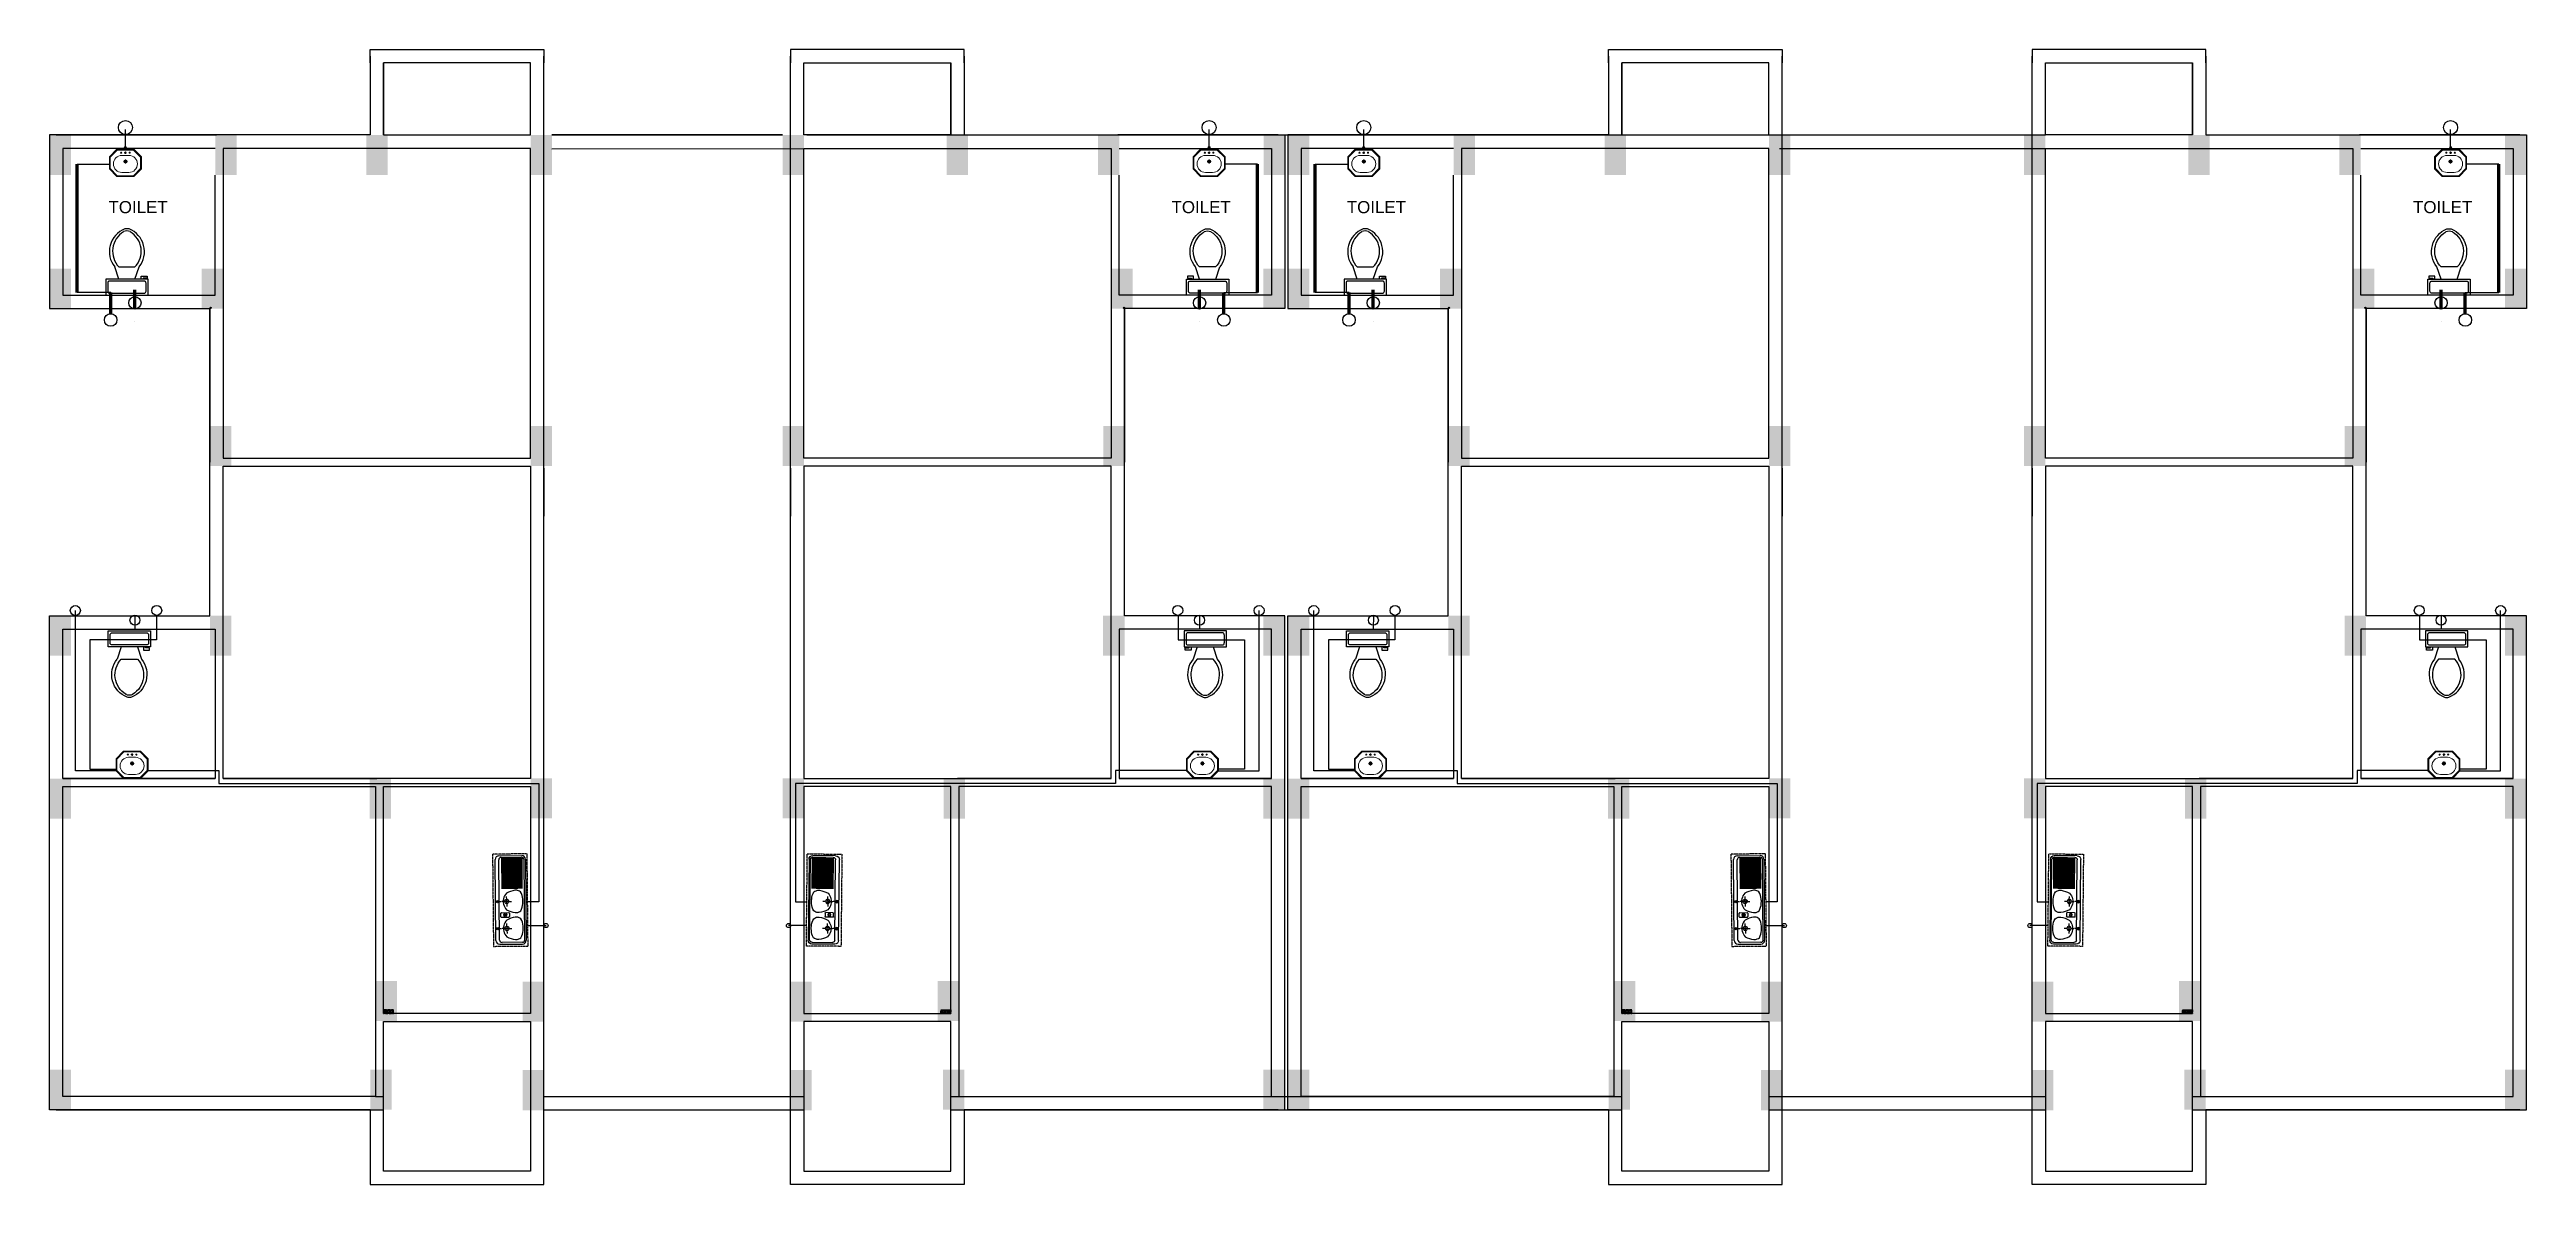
# Model space of a CAD drawing. Header units: millimetres. Extents: x -13926 to 32427, y -3579 to 17671.
import ezdxf

# ---------------------------------------------------------------- set-up
doc = ezdxf.new("R2010")
doc.units = ezdxf.units.MM
doc.linetypes.add('AI9-LType1', pattern=[0.879429, 0.586286, -0.293143])
for name, color, linetype in [('Beam', 6, 'Continuous'), ('text', 1, 'Continuous'), ('TOILET SAMBLE', 181, 'Continuous')]:
    doc.layers.add(name, color=color, linetype=linetype)
doc.styles.get("Standard").update_dxf_attribs({"font": 'arial.ttf'})

# ---------------------------------------------------------------- blocks, each defined once
blk = doc.blocks.new('Toilet - top')
for p, q in [((-10, -8.5), (-8, -8.5)), ((-10, -9.5), (-10, -8.5)), ((-7, -9.5), (-10, -9.5)), ((-8, -8.5), (-8, -8)), ((-7, -8), (-7, -9.5)), ((-4, -8), (-6, -14)), ((4, -8), (6, -14)), ((9.5, -6), (9.5, -2)), ((4, -14), (-4, -14))]:
    blk.add_line(p, q)
blk.add_lwpolyline([(10.5, -8), (10.5, 0), (-10.5, 0), (-10.5, -8)], close=True)
for points in [[(-9.5, -2), (-9.5, -6)], [(8.5, -1), (-8.5, -1)], [(-8.5, -7), (8.5, -7)]]:
    blk.add_lwpolyline(points)
for centre, radius, start, end in [((-8.6, -1.9), 0.884, 81.8699, 188.1301), ((-8.6, -6.1), 0.884, 171.8699, 278.1301), ((8.6, -1.9), 0.884, 351.8699, 98.1301), ((8.6, -6.1), 0.884, 261.8699, 8.1301), ((3.5, -21.6), 12.2, 141.4691, 247.9714), ((4.2, -21.8), 11.3, 136.3677, 238.9468), ((-3.5, -21.6), 12.2, 292.0284, 38.5307), ((-4.2, -21.8), 11.3, 301.053, 43.6321), ((0, -27.9), 4, 245.7318, 294.2682), ((0, -29), 4, 254.8605, 285.1395)]:
    blk.add_arc(centre, radius, start, end)
blk = doc.blocks.new('OPERA  600x510x850 ( врезная)')
at = {"lineweight": 13}
for p, q in [((-313, 15), (-453, -128)), ((-307, 0), (-439, -135)), ((-313, 15), (7, 15)), ((-307, 0), (0, 0)), ((0, 0), (132, -135)), ((7, 15), (147, -128)), ((-453, -353), (-453, -128)), ((-453, -240), (-453, -128)), ((-453, -353), (-313, -495)), ((-439, -244), (-439, -135)), ((-439, -346), (-439, -135)), ((-439, -346), (-306, -481)), ((0, -481), (132, -346)), ((7, -495), (147, -353)), ((132, -135), (132, -346)), ((147, -128), (147, -353)), ((7, -495), (-313, -495)), ((0, -481), (-306, -481))]:
    blk.add_line(p, q, dxfattribs=at)
at = {"lineweight": 5}
for p, q in [((-248, -50), (-220, -50)), ((-233, -36), (-233, -63)), ((-88, -101), (-219, -101)), ((-88, -421), (-219, -421)), ((-190, -215), (-115, -215)), ((-175, -50), (-132, -50)), ((-153, -32), (-153, -69)), ((-153, -178), (-153, -251)), ((-90, -50), (-59, -50)), ((-73, -37), (-73, -64))]:
    blk.add_line(p, q, dxfattribs=at)
for centre, radius in [((-233, -50), 10), ((-153, -215), 30), ((-153, -50), 15), ((-73, -50), 10)]:
    blk.add_circle(centre, radius, dxfattribs=at)
at = {"lineweight": 13}
blk.add_circle((-153, -215), 25, dxfattribs=at)
at = {"lineweight": 5}
for centre, start, end in [((-219, -261), 90, 270), ((-88, -261), 270, 90)]:
    blk.add_arc(centre, 160, start, end, dxfattribs=at)
blk = doc.blocks.new('20')
at = {"color": 0, "linetype": 'AI9-LType1'}
for p, q in [((3814.6, 13586.9), (3814.6, 13516.5)), ((4002.2, 13586.9), (3814.6, 13586.9)), ((4002.2, 13516.5), (4002.2, 13586.9)), ((3814.6, 13516.5), (4002.2, 13516.5))]:
    blk.add_line(p, q, dxfattribs=at)
at = {"color": 0}
for p, q in [((3817.9, 13529.2), (3817.9, 13575.7)), ((3821.4, 13534), (3821.4, 13575.5)), ((3885.3, 13574.4), (3822.7, 13574.5)), ((3885.3, 13572.5), (3822.7, 13572.6)), ((3885.3, 13570.6), (3822.7, 13570.7)), ((3885.3, 13568.7), (3822.7, 13568.8)), ((3885.3, 13566.8), (3822.7, 13566.9)), ((3885.3, 13564.9), (3822.7, 13565)), ((3885.3, 13563), (3822.7, 13563.1)), ((3885.3, 13561.1), (3822.7, 13561.2)), ((3885.3, 13559.2), (3822.7, 13559.3)), ((3885.3, 13557.3), (3822.7, 13557.4)), ((3885.3, 13555.4), (3822.7, 13555.5)), ((3885.3, 13576.3), (3823.6, 13576.4)), ((3825.5, 13583.3), (3990.4, 13583.3)), ((3989.5, 13580.4), (3826.3, 13580.4)), ((3911.1, 13548.6), (3911.1, 13554.3)), ((3966, 13548.6), (3966, 13554.3)), ((3994.4, 13575.5), (3994.4, 13534)), ((3998, 13529.2), (3998, 13575.7)), ((3885.3, 13553.5), (3822.7, 13553.6)), ((3885.3, 13551.6), (3822.7, 13551.7)), ((3885.3, 13549.7), (3822.7, 13549.8)), ((3885.3, 13547.8), (3822.7, 13547.9)), ((3885.3, 13545.9), (3822.7, 13546)), ((3885.3, 13544), (3822.7, 13544.1)), ((3885.3, 13542.1), (3822.7, 13542.2)), ((3885.3, 13540.2), (3822.7, 13540.3)), ((3885.3, 13538.3), (3822.7, 13538.4)), ((3885.3, 13536.4), (3822.7, 13536.4)), ((3822.7, 13534.5), (3885.3, 13534.4)), ((3990.4, 13521.6), (3825.5, 13521.6)), ((3989.5, 13529.1), (3826.3, 13529.1)), ((3906.8, 13544.3), (3901.1, 13544.3)), ((3911.1, 13540), (3911.1, 13534.3)), ((3911.1, 13522.2), (3911.1, 13533.2)), ((3915.4, 13544.3), (3921.1, 13544.3)), ((3933.9, 13533.5), (3933.9, 13548.3)), ((3935.1, 13549.5), (3942, 13549.5)), ((3942, 13532.3), (3935.1, 13532.3)), ((3943.2, 13533.5), (3943.2, 13548.3)), ((3961.7, 13544.3), (3956, 13544.3)), ((3966, 13540), (3966, 13534.3)), ((3966, 13522.2), (3966, 13533.2)), ((3970.3, 13544.3), (3976, 13544.3))]:
    blk.add_line(p, q, dxfattribs=at)
for centre, radius in [((3911.1, 13544.3), 4.3), ((3911.1, 13525.7), 2.42), ((3911.1, 13544.3), 1.72), ((3938.6, 13541), 3.11), ((3938.6, 13541), 1.99), ((3966, 13544.3), 4.3), ((3966, 13525.7), 2.42), ((3966, 13544.3), 1.72)]:
    blk.add_circle(centre, radius, dxfattribs=at)
for points in [[(3825.5, 13583.3), (3821.3, 13583.3), (3817.9, 13579.9), (3817.9, 13575.7)], [(3826.3, 13580.4), (3823.6, 13580.4), (3821.4, 13578.2), (3821.4, 13575.5)], [(3889.4, 13568.3), (3888.4, 13566.1), (3888.2, 13563.7), (3888.6, 13561.4)], [(3888.6, 13561.4), (3889.4, 13555.3), (3891.3, 13549.4), (3894.3, 13544)], [(3892, 13572.6), (3890.8, 13571.4), (3889.9, 13569.9), (3889.4, 13568.3)], [(3906.7, 13577.1), (3901.5, 13576.9), (3896.4, 13575.4), (3892, 13572.6)], [(3908.4, 13577.3), (3907.8, 13577.2), (3907.3, 13577.1), (3906.7, 13576.9)], [(3915.7, 13577.1), (3913.2, 13577.5), (3910.8, 13577.6), (3908.4, 13577.3)], [(3930.4, 13572.6), (3925.9, 13575.4), (3920.9, 13576.9), (3915.7, 13577.1)], [(3928, 13544), (3931, 13549.4), (3932.9, 13555.3), (3933.7, 13561.4)], [(3933, 13568.3), (3932.5, 13569.9), (3931.6, 13571.4), (3930.4, 13572.6)], [(3933.7, 13561.4), (3934.2, 13563.7), (3933.9, 13566.1), (3933, 13568.3)], [(3944.1, 13568.3), (3943.2, 13566.1), (3942.9, 13563.7), (3943.4, 13561.4)], [(3943.4, 13561.4), (3944.1, 13555.3), (3946.1, 13549.4), (3949, 13544)], [(3946.7, 13572.6), (3945.5, 13571.4), (3944.6, 13569.9), (3944.1, 13568.3)], [(3961.4, 13577.1), (3956.2, 13576.9), (3951.1, 13575.4), (3946.7, 13572.6)], [(3968.7, 13577.3), (3966.3, 13577.6), (3963.8, 13577.5), (3961.4, 13577.1)], [(3970.4, 13576.9), (3969.8, 13577.1), (3969.3, 13577.2), (3968.7, 13577.3)], [(3985.1, 13572.6), (3980.7, 13575.4), (3975.6, 13576.9), (3970.4, 13577.1)], [(3982.8, 13544), (3985.8, 13549.4), (3987.7, 13555.3), (3988.5, 13561.4)], [(3987.7, 13568.3), (3987.2, 13569.9), (3986.3, 13571.4), (3985.1, 13572.6)], [(3988.5, 13561.4), (3988.9, 13563.7), (3988.7, 13566.1), (3987.7, 13568.3)], [(3994.4, 13575.5), (3994.4, 13578.2), (3992.2, 13580.4), (3989.5, 13580.4)], [(3998, 13575.7), (3998, 13579.9), (3994.6, 13583.3), (3990.4, 13583.3)], [(3817.9, 13529.2), (3817.9, 13525), (3821.3, 13521.6), (3825.5, 13521.6)], [(3821.4, 13534), (3821.4, 13531.3), (3823.6, 13529.1), (3826.3, 13529.1)], [(3894.3, 13544), (3897.4, 13541), (3901.3, 13538.9), (3905.5, 13537.8)], [(3905.5, 13537.8), (3909.2, 13536.7), (3913.1, 13536.7), (3916.8, 13537.8)], [(3916.8, 13537.8), (3921.1, 13538.9), (3924.9, 13541), (3928, 13544)], [(3935.1, 13549.5), (3934.4, 13549.5), (3933.9, 13549), (3933.9, 13548.3)], [(3933.9, 13533.5), (3933.9, 13532.8), (3934.4, 13532.3), (3935.1, 13532.3)], [(3943.2, 13548.3), (3943.2, 13549), (3942.6, 13549.5), (3942, 13549.5)], [(3942, 13532.3), (3942.6, 13532.3), (3943.2, 13532.8), (3943.2, 13533.5)], [(3949, 13544), (3952.2, 13541), (3956, 13538.9), (3960.3, 13537.8)], [(3960.3, 13537.8), (3963.9, 13536.7), (3967.9, 13536.7), (3971.6, 13537.8)], [(3971.6, 13537.8), (3975.8, 13538.9), (3979.7, 13541), (3982.8, 13544)], [(3989.5, 13529.1), (3992.2, 13529.1), (3994.4, 13531.3), (3994.4, 13534)], [(3990.4, 13521.6), (3994.6, 13521.6), (3998, 13525), (3998, 13529.2)]]:
    blk.add_open_spline(points, degree=3, dxfattribs=at)

msp = doc.modelspace()

# ---------------------------------------------------------------- hatches: boundary and pattern name
at = {"layer": 'Beam', "true_color": 0xed1f24}
h = msp.add_hatch(color=240, dxfattribs=at)
h.dxf.hatch_style = 1
h.paths.add_polyline_path([(-13526, 16072), (-13926, 16072), (-13926, 15322), (-13526, 15322)])
h = msp.add_hatch(color=240, dxfattribs=at)
h.dxf.hatch_style = 1
h.paths.add_polyline_path([(-10426, 16072), (-10826, 16072), (-10826, 15322), (-10426, 15322)])
h = msp.add_hatch(color=240, dxfattribs=at)
h.dxf.hatch_style = 1
h.paths.add_polyline_path([(-7597, 16071), (-7997, 16071), (-7997, 15321), (-7597, 15321)])
h = msp.add_hatch(color=240, dxfattribs=at)
h.dxf.hatch_style = 1
h.paths.add_polyline_path([(-4525, 16072), (-4925, 16072), (-4925, 15322), (-4525, 15322)])
h = msp.add_hatch(color=240, dxfattribs=at)
h.dxf.hatch_style = 1
h.paths.add_polyline_path([(-208, 16072), (192, 16072), (192, 15322), (-208, 15322)])
h = msp.add_hatch(color=240, dxfattribs=at)
h.dxf.hatch_style = 1
h.paths.add_polyline_path([(2864, 16071), (3264, 16071), (3264, 15321), (2864, 15321)])
h = msp.add_hatch(color=240, dxfattribs=at)
h.dxf.hatch_style = 1
h.paths.add_polyline_path([(5694, 16072), (6094, 16072), (6094, 15322), (5694, 15322)])
h = msp.add_hatch(color=240, dxfattribs=at)
h.dxf.hatch_style = 1
h.paths.add_polyline_path([(8793, 16072), (9193, 16072), (9193, 15322), (8793, 15322)])
h = msp.add_hatch(color=240, dxfattribs=at)
h.dxf.hatch_style = 1
h.paths.add_polyline_path([(9649, 16072), (9249, 16072), (9249, 15322), (9649, 15322)])
h = msp.add_hatch(color=240, dxfattribs=at)
h.dxf.hatch_style = 1
h.paths.add_polyline_path([(12748, 16072), (12348, 16072), (12348, 15322), (12748, 15322)])
h = msp.add_hatch(color=240, dxfattribs=at)
h.dxf.hatch_style = 1
h.paths.add_polyline_path([(15578, 16071), (15178, 16071), (15178, 15321), (15578, 15321)])
h = msp.add_hatch(color=240, dxfattribs=at)
h.dxf.hatch_style = 1
h.paths.add_polyline_path([(18650, 16072), (18250, 16072), (18250, 15322), (18650, 15322)])
h = msp.add_hatch(color=240, dxfattribs=at)
h.dxf.hatch_style = 1
h.paths.add_polyline_path([(23026, 16072), (23426, 16072), (23426, 15322), (23026, 15322)])
h = msp.add_hatch(color=240, dxfattribs=at)
h.dxf.hatch_style = 1
h.paths.add_polyline_path([(26098, 16071), (26498, 16071), (26498, 15321), (26098, 15321)])
h = msp.add_hatch(color=240, dxfattribs=at)
h.dxf.hatch_style = 1
h.paths.add_polyline_path([(28927, 16072), (29327, 16072), (29327, 15322), (28927, 15322)])
h = msp.add_hatch(color=240, dxfattribs=at)
h.dxf.hatch_style = 1
h.paths.add_polyline_path([(32027, 16072), (32427, 16072), (32427, 15322), (32027, 15322)])
h = msp.add_hatch(color=240, dxfattribs=at)
h.dxf.hatch_style = 1
h.paths.add_polyline_path([(-13525, 13571), (-13925, 13571), (-13925, 12821), (-13525, 12821)])
h = msp.add_hatch(color=240, dxfattribs=at)
h.dxf.hatch_style = 1
h.paths.add_polyline_path([(-10678, 13571), (-11078, 13571), (-11078, 12821), (-10678, 12821)])
h = msp.add_hatch(color=240, dxfattribs=at)
h.dxf.hatch_style = 1
h.paths.add_polyline_path([(5945, 13571), (6345, 13571), (6345, 12821), (5945, 12821)])
h = msp.add_hatch(color=240, dxfattribs=at)
h.dxf.hatch_style = 1
h.paths.add_polyline_path([(8792, 13571), (9192, 13571), (9192, 12821), (8792, 12821)])
h = msp.add_hatch(color=240, dxfattribs=at)
h.dxf.hatch_style = 1
h.paths.add_polyline_path([(9650, 13571), (9250, 13571), (9250, 12821), (9650, 12821)])
h = msp.add_hatch(color=240, dxfattribs=at)
h.dxf.hatch_style = 1
h.paths.add_polyline_path([(12497, 13571), (12097, 13571), (12097, 12821), (12497, 12821)])
h = msp.add_hatch(color=240, dxfattribs=at)
h.dxf.hatch_style = 1
h.paths.add_polyline_path([(29179, 13571), (29579, 13571), (29579, 12821), (29179, 12821)])
h = msp.add_hatch(color=240, dxfattribs=at)
h.dxf.hatch_style = 1
h.paths.add_polyline_path([(32026, 13571), (32426, 13571), (32426, 12821), (32026, 12821)])
h = msp.add_hatch(color=240, dxfattribs=at)
h.dxf.hatch_style = 1
h.paths.add_polyline_path([(-10525, 10621), (-10925, 10621), (-10925, 9871), (-10525, 9871)])
h = msp.add_hatch(color=240, dxfattribs=at)
h.dxf.hatch_style = 1
h.paths.add_polyline_path([(-4525, 10621), (-4925, 10621), (-4925, 9871), (-4525, 9871)])
h = msp.add_hatch(color=240, dxfattribs=at)
h.dxf.hatch_style = 1
h.paths.add_polyline_path([(-208, 10621), (192, 10621), (192, 9871), (-208, 9871)])
h = msp.add_hatch(color=240, dxfattribs=at)
h.dxf.hatch_style = 1
h.paths.add_polyline_path([(5792, 10621), (6192, 10621), (6192, 9871), (5792, 9871)])
h = msp.add_hatch(color=240, dxfattribs=at)
h.dxf.hatch_style = 1
h.paths.add_polyline_path([(12650, 10621), (12250, 10621), (12250, 9871), (12650, 9871)])
h = msp.add_hatch(color=240, dxfattribs=at)
h.dxf.hatch_style = 1
h.paths.add_polyline_path([(18650, 10621), (18250, 10621), (18250, 9871), (18650, 9871)])
h = msp.add_hatch(color=240, dxfattribs=at)
h.dxf.hatch_style = 1
h.paths.add_polyline_path([(23026, 10621), (23426, 10621), (23426, 9871), (23026, 9871)])
h = msp.add_hatch(color=240, dxfattribs=at)
h.dxf.hatch_style = 1
h.paths.add_polyline_path([(29026, 10621), (29426, 10621), (29426, 9871), (29026, 9871)])
h = msp.add_hatch(color=240, dxfattribs=at)
h.dxf.hatch_style = 1
h.paths.add_polyline_path([(-13525, 7070), (-13925, 7070), (-13925, 6320), (-13525, 6320)])
h = msp.add_hatch(color=240, dxfattribs=at)
h.dxf.hatch_style = 1
h.paths.add_polyline_path([(-10524, 7072), (-10924, 7072), (-10924, 6322), (-10524, 6322)])
h = msp.add_hatch(color=240, dxfattribs=at)
h.dxf.hatch_style = 1
h.paths.add_polyline_path([(5791, 7072), (6191, 7072), (6191, 6322), (5791, 6322)])
h = msp.add_hatch(color=240, dxfattribs=at)
h.dxf.hatch_style = 1
h.paths.add_polyline_path([(8792, 7070), (9192, 7070), (9192, 6320), (8792, 6320)])
h = msp.add_hatch(color=240, dxfattribs=at)
h.dxf.hatch_style = 1
h.paths.add_polyline_path([(9650, 7070), (9250, 7070), (9250, 6320), (9650, 6320)])
h = msp.add_hatch(color=240, dxfattribs=at)
h.dxf.hatch_style = 1
h.paths.add_polyline_path([(12651, 7072), (12251, 7072), (12251, 6322), (12651, 6322)])
h = msp.add_hatch(color=240, dxfattribs=at)
h.dxf.hatch_style = 1
h.paths.add_polyline_path([(29025, 7072), (29425, 7072), (29425, 6322), (29025, 6322)])
h = msp.add_hatch(color=240, dxfattribs=at)
h.dxf.hatch_style = 1
h.paths.add_polyline_path([(32026, 7070), (32426, 7070), (32426, 6320), (32026, 6320)])
h = msp.add_hatch(color=240, dxfattribs=at)
h.dxf.hatch_style = 1
h.paths.add_polyline_path([(-13525, 4019), (-13925, 4019), (-13925, 3269), (-13525, 3269)])
h = msp.add_hatch(color=240, dxfattribs=at)
h.dxf.hatch_style = 1
h.paths.add_polyline_path([(-7538, 4022), (-7938, 4022), (-7938, 3272), (-7538, 3272)])
h = msp.add_hatch(color=240, dxfattribs=at)
h.dxf.hatch_style = 1
h.paths.add_polyline_path([(-4525, 4026), (-4925, 4026), (-4925, 3276), (-4525, 3276)])
h = msp.add_hatch(color=240, dxfattribs=at)
h.dxf.hatch_style = 1
h.paths.add_polyline_path([(-208, 4026), (192, 4026), (192, 3276), (-208, 3276)])
h = msp.add_hatch(color=240, dxfattribs=at)
h.dxf.hatch_style = 1
h.paths.add_polyline_path([(2806, 4022), (3206, 4022), (3206, 3272), (2806, 3272)])
h = msp.add_hatch(color=240, dxfattribs=at)
h.dxf.hatch_style = 1
h.paths.add_polyline_path([(8792, 4019), (9192, 4019), (9192, 3269), (8792, 3269)])
h = msp.add_hatch(color=240, dxfattribs=at)
h.dxf.hatch_style = 1
h.paths.add_polyline_path([(9650, 4019), (9250, 4019), (9250, 3269), (9650, 3269)])
h = msp.add_hatch(color=240, dxfattribs=at)
h.dxf.hatch_style = 1
h.paths.add_polyline_path([(15636, 4022), (15236, 4022), (15236, 3272), (15636, 3272)])
h = msp.add_hatch(color=240, dxfattribs=at)
h.dxf.hatch_style = 1
h.paths.add_polyline_path([(18650, 4026), (18250, 4026), (18250, 3276), (18650, 3276)])
h = msp.add_hatch(color=240, dxfattribs=at)
h.dxf.hatch_style = 1
h.paths.add_polyline_path([(23026, 4026), (23426, 4026), (23426, 3276), (23026, 3276)])
h = msp.add_hatch(color=240, dxfattribs=at)
h.dxf.hatch_style = 1
h.paths.add_polyline_path([(26039, 4022), (26439, 4022), (26439, 3272), (26039, 3272)])
h = msp.add_hatch(color=240, dxfattribs=at)
h.dxf.hatch_style = 1
h.paths.add_polyline_path([(32026, 4019), (32426, 4019), (32426, 3269), (32026, 3269)])
h = msp.add_hatch(color=240, dxfattribs=at)
h.dxf.hatch_style = 1
h.paths.add_polyline_path([(-7425, 230), (-7825, 230), (-7825, -520), (-7425, -520)])
h = msp.add_hatch(color=240, dxfattribs=at)
h.dxf.hatch_style = 1
h.paths.add_polyline_path([(-4669, 221), (-5069, 221), (-5069, -529), (-4669, -529)])
h = msp.add_hatch(color=240, dxfattribs=at)
h.dxf.hatch_style = 1
h.paths.add_polyline_path([(-64, 221), (336, 221), (336, -529), (-64, -529)])
h = msp.add_hatch(color=240, dxfattribs=at)
h.dxf.hatch_style = 1
h.paths.add_polyline_path([(2692, 230), (3092, 230), (3092, -520), (2692, -520)])
h = msp.add_hatch(color=240, dxfattribs=at)
h.dxf.hatch_style = 1
h.paths.add_polyline_path([(15750, 230), (15350, 230), (15350, -520), (15750, -520)])
h = msp.add_hatch(color=240, dxfattribs=at)
h.dxf.hatch_style = 1
h.paths.add_polyline_path([(18506, 221), (18106, 221), (18106, -529), (18506, -529)])
h = msp.add_hatch(color=240, dxfattribs=at)
h.dxf.hatch_style = 1
h.paths.add_polyline_path([(23170, 221), (23570, 221), (23570, -529), (23170, -529)])
h = msp.add_hatch(color=240, dxfattribs=at)
h.dxf.hatch_style = 1
h.paths.add_polyline_path([(25926, 230), (26326, 230), (26326, -520), (25926, -520)])
h = msp.add_hatch(color=240, dxfattribs=at)
h.dxf.hatch_style = 1
h.paths.add_polyline_path([(-13525, -1429), (-13925, -1429), (-13925, -2179), (-13525, -2179)])
h = msp.add_hatch(color=240, dxfattribs=at)
h.dxf.hatch_style = 1
h.paths.add_polyline_path([(-7525, -1428), (-7925, -1428), (-7925, -2178), (-7525, -2178)])
h = msp.add_hatch(color=240, dxfattribs=at)
h.dxf.hatch_style = 1
h.paths.add_polyline_path([(-4672, -1438), (-5072, -1438), (-5072, -2188), (-4672, -2188)])
h = msp.add_hatch(color=240, dxfattribs=at)
h.dxf.hatch_style = 1
h.paths.add_polyline_path([(-61, -1438), (339, -1438), (339, -2188), (-61, -2188)])
h = msp.add_hatch(color=240, dxfattribs=at)
h.dxf.hatch_style = 1
h.paths.add_polyline_path([(2792, -1428), (3192, -1428), (3192, -2178), (2792, -2178)])
h = msp.add_hatch(color=240, dxfattribs=at)
h.dxf.hatch_style = 1
h.paths.add_polyline_path([(8792, -1429), (9192, -1429), (9192, -2179), (8792, -2179)])
h = msp.add_hatch(color=240, dxfattribs=at)
h.dxf.hatch_style = 1
h.paths.add_polyline_path([(9650, -1429), (9250, -1429), (9250, -2179), (9650, -2179)])
h = msp.add_hatch(color=240, dxfattribs=at)
h.dxf.hatch_style = 1
h.paths.add_polyline_path([(15650, -1428), (15250, -1428), (15250, -2178), (15650, -2178)])
h = msp.add_hatch(color=240, dxfattribs=at)
h.dxf.hatch_style = 1
h.paths.add_polyline_path([(18503, -1438), (18103, -1438), (18103, -2188), (18503, -2188)])
h = msp.add_hatch(color=240, dxfattribs=at)
h.dxf.hatch_style = 1
h.paths.add_polyline_path([(23173, -1438), (23573, -1438), (23573, -2188), (23173, -2188)])
h = msp.add_hatch(color=240, dxfattribs=at)
h.dxf.hatch_style = 1
h.paths.add_polyline_path([(26026, -1428), (26426, -1428), (26426, -2178), (26026, -2178)])
h = msp.add_hatch(color=240, dxfattribs=at)
h.dxf.hatch_style = 1
h.paths.add_polyline_path([(32026, -1429), (32426, -1429), (32426, -2179), (32026, -2179)])

# ---------------------------------------------------------------- linework, layer by layer
at = {"layer": 'Beam', "color": 7}
for p, q in [((-13800, 16071), (-10800, 16071)), ((-12506, 15802), (-12506, 15840)), ((-10675, 15821), (-10675, 15276)), ((-4925, 15821), (-10675, 15821)), ((-4925, 15821), (-4982, 15821)), ((-4925, 10021), (-4925, 15821)), ((-4527, 15812), (192, 15821)), ((-208, 16072), (-4526, 16072)), ((-4524, 16072), (-208, 16072)), ((192, 10021), (192, 15821)), ((192, 15821), (249, 15821)), ((192, 15821), (5942, 15821)), ((249, 16071), (23426, 16071)), ((5942, 15821), (5942, 15276)), ((9067, 16071), (6067, 16071)), ((7774, 15802), (7774, 15840)), ((9375, 16071), (12375, 16071)), ((10668, 15802), (10668, 15840)), ((12500, 15821), (12500, 15276)), ((18250, 15821), (12500, 15821)), ((18250, 15821), (18193, 15821)), ((18250, 10021), (18250, 15821)), ((18451, 15821), (23483, 15821)), ((23426, 10021), (23426, 15821)), ((23426, 15821), (23483, 15821)), ((23426, 15821), (29176, 15821)), ((29176, 15821), (29176, 15276)), ((32301, 16071), (29301, 16071)), ((31007, 15802), (31007, 15840)), ((-10825, 14390), (-10825, 15317)), ((6092, 14390), (6092, 15317)), ((12350, 14390), (12350, 15317)), ((29326, 14390), (29326, 15317)), ((-10675, 15276), (-10675, 14376)), ((5942, 15276), (5942, 14376)), ((12500, 15276), (12500, 14376)), ((29176, 15276), (29176, 14376)), ((-10675, 14376), (-10675, 12946)), ((5942, 14376), (5942, 12946)), ((12500, 14376), (12500, 12946)), ((29176, 14376), (29176, 12946)), ((-12328, 12584), (-12328, 12584)), ((-10675, 12946), (-10675, 10021)), ((5942, 12946), (5942, 10021)), ((7595, 12584), (7595, 12584)), ((10847, 12584), (10847, 12584)), ((12500, 12946), (12500, 10021)), ((29176, 12946), (29176, 10021)), ((30829, 12584), (30829, 12584)), ((-10675, 10021), (-4925, 10021)), ((-6912, 10021), (-4925, 10021)), ((5942, 10021), (192, 10021)), ((2180, 10021), (192, 10021)), ((12500, 10021), (18250, 10021)), ((16262, 10021), (18250, 10021)), ((29176, 10021), (23426, 10021)), ((25413, 10021), (23426, 10021)), ((-13925, -2054), (-13925, 3946)), ((-13675, 4021), (-10825, 4021)), ((-10675, 4021), (-7800, 4021)), ((-7675, 3871), (-7436, 3871)), ((-7675, 3871), (-4925, 3871)), ((2942, 3871), (192, 3871)), ((2942, 3871), (2704, 3871)), ((5942, 4021), (3067, 4021)), ((8942, 4021), (6092, 4021)), ((9192, -2054), (9192, 3946)), ((9250, -2054), (9250, 3946)), ((9500, 4021), (12350, 4021)), ((12500, 4021), (15375, 4021)), ((15500, 3871), (15738, 3871)), ((15500, 3871), (18250, 3871)), ((26176, 3871), (23426, 3871)), ((26176, 3871), (25937, 3871)), ((29176, 4021), (26301, 4021)), ((32176, 4021), (29326, 4021)), ((32426, -2054), (32426, 3946)), ((-4773, 1270), (-4635, 1270)), ((41, 1270), (-97, 1270)), ((18401, 1270), (18539, 1270)), ((23274, 1270), (23136, 1270)), ((-7825, -531), (-7825, -1419)), ((3092, -531), (3092, -1419)), ((15350, -531), (15350, -1419)), ((26326, -531), (26326, -1419)), ((-7925, -2179), (-7675, -2179)), ((-7825, -1929), (-7675, -1929)), ((-4675, -1929), (192, -1929)), ((-4675, -2179), (192, -2179)), ((2942, -1929), (15500, -1929)), ((2942, -2179), (15500, -2179)), ((18250, -1929), (23426, -1929)), ((18250, -2179), (23426, -2179)), ((26176, -1929), (32176, -1929)), ((26176, -2179), (32426, -2179))]:
    msp.add_line(p, q, dxfattribs=at)
at = {"layer": 'Beam', "color": 51}
for p, q in [((-12506, 15840), (-12506, 16176)), ((7774, 15840), (7774, 16176)), ((10668, 15840), (10668, 16176)), ((31007, 15840), (31007, 16176)), ((-13443, 4167), (-13443, 7167)), ((8710, 4167), (8710, 7167)), ((9732, 4167), (9732, 7167)), ((31944, 4167), (31944, 7167)), ((-12681, 4167), (-13443, 4167)), ((7949, 4167), (8710, 4167)), ((10493, 4167), (9732, 4167)), ((31182, 4167), (31944, 4167)), ((-4978, 1270), (-4773, 1270)), ((245, 1270), (41, 1270)), ((18197, 1270), (18401, 1270)), ((23479, 1270), (23274, 1270))]:
    msp.add_line(p, q, dxfattribs=at)
at = {"layer": 'Beam', "color": 1, "lineweight": 120}
for p, q in [((-13412, 13119), (-13412, 15524)), ((8680, 13119), (8680, 15524)), ((9762, 13119), (9762, 15524)), ((31913, 13119), (31913, 15524))]:
    msp.add_line(p, q, dxfattribs=at)
at = {"layer": 'Beam', "color": 1}
for p, q in [((-13412, 15524), (-12792, 15524)), ((8680, 15524), (8059, 15524)), ((9762, 15524), (10383, 15524)), ((31913, 15524), (31293, 15524)), ((-12781, 13119), (-13412, 13119)), ((8049, 13119), (8680, 13119)), ((10393, 13119), (9762, 13119)), ((31282, 13119), (31913, 13119)), ((-11924, 7077), (-11924, 6617)), ((7192, 7077), (7192, 6617)), ((11250, 7077), (11250, 6617)), ((30425, 7077), (30425, 6617)), ((-11924, 6617), (-13169, 6617)), ((-13169, 6617), (-13169, 4195)), ((7192, 6617), (8436, 6617)), ((8436, 6617), (8436, 4195)), ((11250, 6617), (10006, 6617)), ((10006, 6617), (10006, 4195)), ((30425, 6617), (31670, 6617)), ((31670, 6617), (31670, 4195)), ((-13169, 4195), (-12677, 4195)), ((-12096, 4174), (-10758, 4174)), ((-10758, 4174), (-10758, 3926)), ((7363, 4174), (6025, 4174)), ((6025, 4174), (6025, 3926)), ((8436, 4195), (7944, 4195)), ((10006, 4195), (10498, 4195)), ((11079, 4174), (12417, 4174)), ((12417, 4174), (12417, 3926)), ((30597, 4174), (29259, 4174)), ((29259, 4174), (29259, 3926)), ((31670, 4195), (31178, 4195)), ((-10758, 3926), (-4770, 3926)), ((-4770, 3926), (-4770, 1711)), ((6025, 3926), (37, 3926)), ((37, 3926), (37, 1711)), ((12417, 3926), (18405, 3926)), ((18405, 3926), (18405, 1711)), ((29259, 3926), (23271, 3926)), ((23271, 3926), (23271, 1711)), ((-4770, 1711), (-4984, 1711)), ((37, 1711), (252, 1711)), ((18405, 1711), (18190, 1711)), ((23271, 1711), (23485, 1711))]:
    msp.add_line(p, q, dxfattribs=at)
at = {"layer": 'Beam', "color": 1, "lineweight": 200}
for p, q in [((-12781, 12726), (-12781, 13119)), ((8049, 12726), (8049, 13119)), ((10393, 12726), (10393, 13119)), ((31282, 12726), (31282, 13119))]:
    msp.add_line(p, q, dxfattribs=at)
at = {"layer": 'Beam', "color": 4, "lineweight": 200, "ltscale": 45}
for p, q in [((-12328, 12813), (-12328, 13174)), ((7595, 12813), (7595, 13174)), ((10847, 12813), (10847, 13174)), ((30829, 12813), (30829, 13174))]:
    msp.add_line(p, q, dxfattribs=at)
at = {"layer": 'Beam', "color": 6}
for p, q in [((-4675, 9835), (-4675, 8935)), ((-58, 9835), (-58, 8935)), ((18500, 9835), (18500, 8935)), ((23176, 9835), (23176, 8935)), ((-10676, 4112), (-10676, 5012)), ((5944, 4112), (5944, 5012)), ((12498, 4112), (12498, 5012)), ((29177, 4112), (29177, 5012))]:
    msp.add_line(p, q, dxfattribs=at)
at = {"layer": 'Beam', "color": 4}
for p, q in [((-12327, 7081), (-12328, 6821)), ((7594, 7081), (7595, 6821)), ((10848, 7081), (10847, 6821)), ((30828, 7081), (30829, 6821))]:
    msp.add_line(p, q, dxfattribs=at)
at = {"layer": 'Beam', "color": 7}
for points in [[(-7925, 17421), (-7925, 17671), (-4675, 17671), (-4675, 17421)], [(3192, 17421), (3192, 17671), (-58, 17671), (-58, 17421)], [(15250, 17421), (15250, 17671), (18500, 17671), (18500, 17421)], [(26426, 17421), (26426, 17671), (23176, 17671), (23176, 17421)], [(-7925, 17546), (-7925, 16071), (-10800, 16071), (-13925, 16071), (-13925, 12821), (-10925, 12821)], [(-7925, -2179), (-7925, -3579), (-4675, -3579), (-4675, -454), (-4675, 3946), (-4675, 9946), (-4675, 15946), (-4675, 17546)], [(-4982, 16071), (-4925, 16071), (-4925, 17421), (-7675, 17421), (-7675, 16071), (-7675, 17421)], [(3192, -2179), (3192, -3579), (-58, -3579), (-58, -454), (-58, 3946), (-58, 9946), (-58, 15946), (-58, 17546)], [(249, 16071), (192, 16071), (192, 17421), (2942, 17421), (2942, 16071), (2942, 17421)], [(3192, 17546), (3192, 16071), (6067, 16071), (9192, 16071), (9192, 12821), (6192, 12821)], [(15250, 17546), (15250, 16071), (12375, 16071), (9250, 16071), (9250, 12821), (12250, 12821)], [(15250, -2179), (15250, -3579), (18500, -3579), (18500, -454), (18500, 3946), (18500, 9946), (18500, 15946), (18500, 17546)], [(18193, 16071), (18250, 16071), (18250, 17421), (15500, 17421), (15500, 16071), (15500, 17421)], [(26426, -2179), (26426, -3579), (23176, -3579), (23176, -454), (23176, 3946), (23176, 9946), (23176, 15946), (23176, 17546)], [(23483, 16071), (23426, 16071), (23426, 17421), (26176, 17421), (26176, 16071), (26176, 17421)], [(26426, 17546), (26426, 16071), (29301, 16071), (32426, 16071), (32426, 12821), (29426, 12821)], [(-10825, 15821), (-13675, 15821), (-13675, 13071), (-10825, 13071), (-10825, 14390)], [(-7675, 16071), (-4925, 16071)], [(2942, 16071), (192, 16071)], [(6092, 15821), (8942, 15821), (8942, 13071), (6092, 13071), (6092, 14390)], [(12350, 15821), (9500, 15821), (9500, 13071), (12350, 13071), (12350, 14390)], [(15500, 16071), (18250, 16071)], [(26176, 16071), (23426, 16071)], [(29326, 15821), (32176, 15821), (32176, 13071), (29326, 13071), (29326, 14390)], [(-13800, -2179), (-7925, -2179), (-13925, -2179), (-13925, 3946), (-13925, 7071), (-10925, 7071), (-10925, 9946)], [(-4925, 8971), (-4925, 4021), (-7800, 4021), (-10675, 4021), (-10675, 6946), (-10675, 9871), (-4925, 9871)], [(-6900, 9871), (-4925, 9871), (-4925, 4021)], [(2167, 9871), (192, 9871), (192, 4021)], [(192, 8971), (192, 4021), (3067, 4021), (5942, 4021), (5942, 6946), (5942, 9871), (192, 9871)], [(9067, -2179), (3192, -2179), (9192, -2179), (9192, 3946), (9192, 7071), (6192, 7071), (6192, 9946)], [(9375, -2179), (15250, -2179), (9250, -2179), (9250, 3946), (9250, 7071), (12250, 7071), (12250, 9946)], [(18250, 8971), (18250, 4021), (15375, 4021), (12500, 4021), (12500, 6946), (12500, 9871), (18250, 9871)], [(16275, 9871), (18250, 9871), (18250, 4021)], [(25401, 9871), (23426, 9871), (23426, 4021)], [(23426, 8971), (23426, 4021), (26301, 4021), (29176, 4021), (29176, 6946), (29176, 9871), (23426, 9871)], [(32301, -2179), (26426, -2179), (32426, -2179), (32426, 3946), (32426, 7071), (29426, 7071), (29426, 9946)], [(-10825, 4112), (-10825, 4021), (-13675, 4021), (-13675, 6821), (-10825, 6821), (-10825, 4021)], [(6092, 4112), (6092, 4021), (8942, 4021), (8942, 6821), (6092, 6821), (6092, 4021)], [(12350, 4112), (12350, 4021), (9500, 4021), (9500, 6821), (12350, 6821), (12350, 4021)], [(29326, 4112), (29326, 4021), (32176, 4021), (32176, 6821), (29326, 6821), (29326, 4021)], [(-7825, -1419), (-7825, -1929), (-13675, -1929), (-13675, 3871), (-7825, 3871)], [(-8017, 3871), (-7825, 3871), (-7825, -454), (-7825, -531)], [(-4925, 3871), (-4925, -379), (-7675, -379), (-7675, 3871), (-7471, 3871)], [(192, 3871), (192, -379), (2942, -379), (2942, 3871), (2739, 3871)], [(3284, 3871), (3092, 3871), (3092, -454), (3092, -531)], [(3092, -1419), (3092, -1929), (8942, -1929), (8942, 3871), (3092, 3871)], [(15350, -1419), (15350, -1929), (9500, -1929), (9500, 3871), (15350, 3871)], [(15158, 3871), (15350, 3871), (15350, -454), (15350, -531)], [(18250, 3871), (18250, -379), (15500, -379), (15500, 3871), (15703, 3871)], [(23426, 3871), (23426, -379), (26176, -379), (26176, 3871), (25972, 3871)], [(26518, 3871), (26326, 3871), (26326, -454), (26326, -531)], [(26326, -1419), (26326, -1929), (32176, -1929), (32176, 3871), (26326, 3871)]]:
    msp.add_lwpolyline(points, dxfattribs=at)
for points in [[(-10925, 9946), (-10925, 12821)], [(6192, 9946), (6192, 12821)], [(12250, 9946), (12250, 12821)], [(29426, 9946), (29426, 12821)], [(-4925, -3329), (-7675, -3329), (-7675, -2054), (-7675, -529), (-4925, -529)], [(192, -3329), (2942, -3329), (2942, -2054), (2942, -529), (192, -529)], [(18250, -3329), (15500, -3329), (15500, -2054), (15500, -529), (18250, -529)], [(23426, -3329), (26176, -3329), (26176, -2054), (26176, -529), (23426, -529)]]:
    msp.add_lwpolyline(points, close=True, dxfattribs=at)
at = {"layer": 'Beam', "color": 51}
for centre, radius in [((-12506, 16210), 132), ((7774, 16210), 132), ((10668, 16210), 132), ((31007, 16210), 132), ((-13443, 7167), 93.9), ((8710, 7167), 93.9), ((9732, 7167), 93.9), ((31944, 7167), 93.9), ((-4635, 1270), 39.8), ((-97, 1270), 39.8), ((18539, 1270), 39.8), ((23136, 1270), 39.8)]:
    msp.add_circle(centre, radius, dxfattribs=at)
at = {"layer": 'Beam', "color": 7}
for centre, radius in [((-12506, 15840), 15.2), ((7774, 15840), 15.2), ((10668, 15840), 15.2), ((31007, 15840), 15.2), ((-10912, 12835), 13.1), ((6179, 12835), 13.1), ((12263, 12835), 13.1), ((29413, 12835), 13.1)]:
    msp.add_circle(centre, radius, dxfattribs=at)
at = {"layer": 'Beam', "color": 4}
for centre, radius in [((-12328, 12928), 115), ((7595, 12928), 115), ((10847, 12928), 115), ((30829, 12928), 115), ((-12327, 6987), 93.3), ((7594, 6987), 93.3), ((10848, 6987), 93.3), ((30828, 6987), 93.3)]:
    msp.add_circle(centre, radius, dxfattribs=at)
at = {"layer": 'Beam', "color": 1}
for centre, radius in [((-12781, 12608), 117), ((8049, 12608), 117), ((10393, 12608), 117), ((31282, 12608), 117), ((-11920, 7170), 93.3), ((7188, 7170), 93.3), ((11254, 7170), 93.3), ((30421, 7170), 93.3)]:
    msp.add_circle(centre, radius, dxfattribs=at)

# ---------------------------------------------------------------- block references
at = {"lineweight": 5}
for p in [(-12353, 15790), (10821, 15790), (-12228, 4520), (10947, 4520)]:
    msp.add_blockref('OPERA  600x510x850 ( врезная)', p, dxfattribs=at)
at = {"lineweight": 5, "xscale": -1}
for p in [(7621, 15790), (30854, 15790), (7495, 4520), (30729, 4520)]:
    msp.add_blockref('OPERA  600x510x850 ( врезная)', p, dxfattribs=at)
at = {"yscale": 9.199714684102052, "zscale": 9.199714684102052}
for p, xscale, rotation in [((-130328, 36454), 9.199714684102052, 270.5728098842876), ((125595, 36454), -9.199714684102052, 89.42719011571245), ((-107153, 36454), 9.199714684102052, 270.5728098842876), ((148829, 36454), -9.199714684102052, 89.42719011571245)]:
    msp.add_blockref('20', p, dxfattribs=dict(at, xscale=xscale, rotation=rotation))
for p in [(-11489, -13895), (11685, -13895)]:
    msp.add_blockref('20', p)
at = {"xscale": -1}
for p in [(6757, -13895), (29990, -13895)]:
    msp.add_blockref('20', p, dxfattribs=at)
at = {"layer": 'TOILET SAMBLE', "yscale": 37.76239790801824, "zscale": 37.76239790801824, "rotation": 180}
for p, xscale in [((-12478, 13071), 37.76239790801824), ((7746, 13071), -37.76239790801824), ((10696, 13071), 37.76239790801824), ((30979, 13071), -37.76239790801824)]:
    msp.add_blockref('Toilet - top', p, dxfattribs=dict(at, xscale=xscale))
at = {"layer": 'TOILET SAMBLE', "yscale": 37.76239790801824, "zscale": 37.76239790801824}
for p, xscale in [((-12433, 6787), -37.76239790801824), ((7701, 6787), 37.76239790801824), ((10741, 6787), -37.76239790801824), ((30934, 6787), 37.76239790801824)]:
    msp.add_blockref('Toilet - top', p, dxfattribs=dict(at, xscale=xscale))

# ---------------------------------------------------------------- texts
at = {"layer": 'text', "char_height": 226.6}
for insert, attachment_point in [((-12911, 14834), 1), ((8179, 14834), 3), ((10263, 14834), 1), ((31412, 14834), 3)]:
    msp.add_mtext_dynamic_manual_height_columns(' TOILET', width=4249.68, gutter_width=37.8, heights=[0], dxfattribs=dict(at, insert=insert, attachment_point=attachment_point))

doc.saveas('drawing.dxf')
